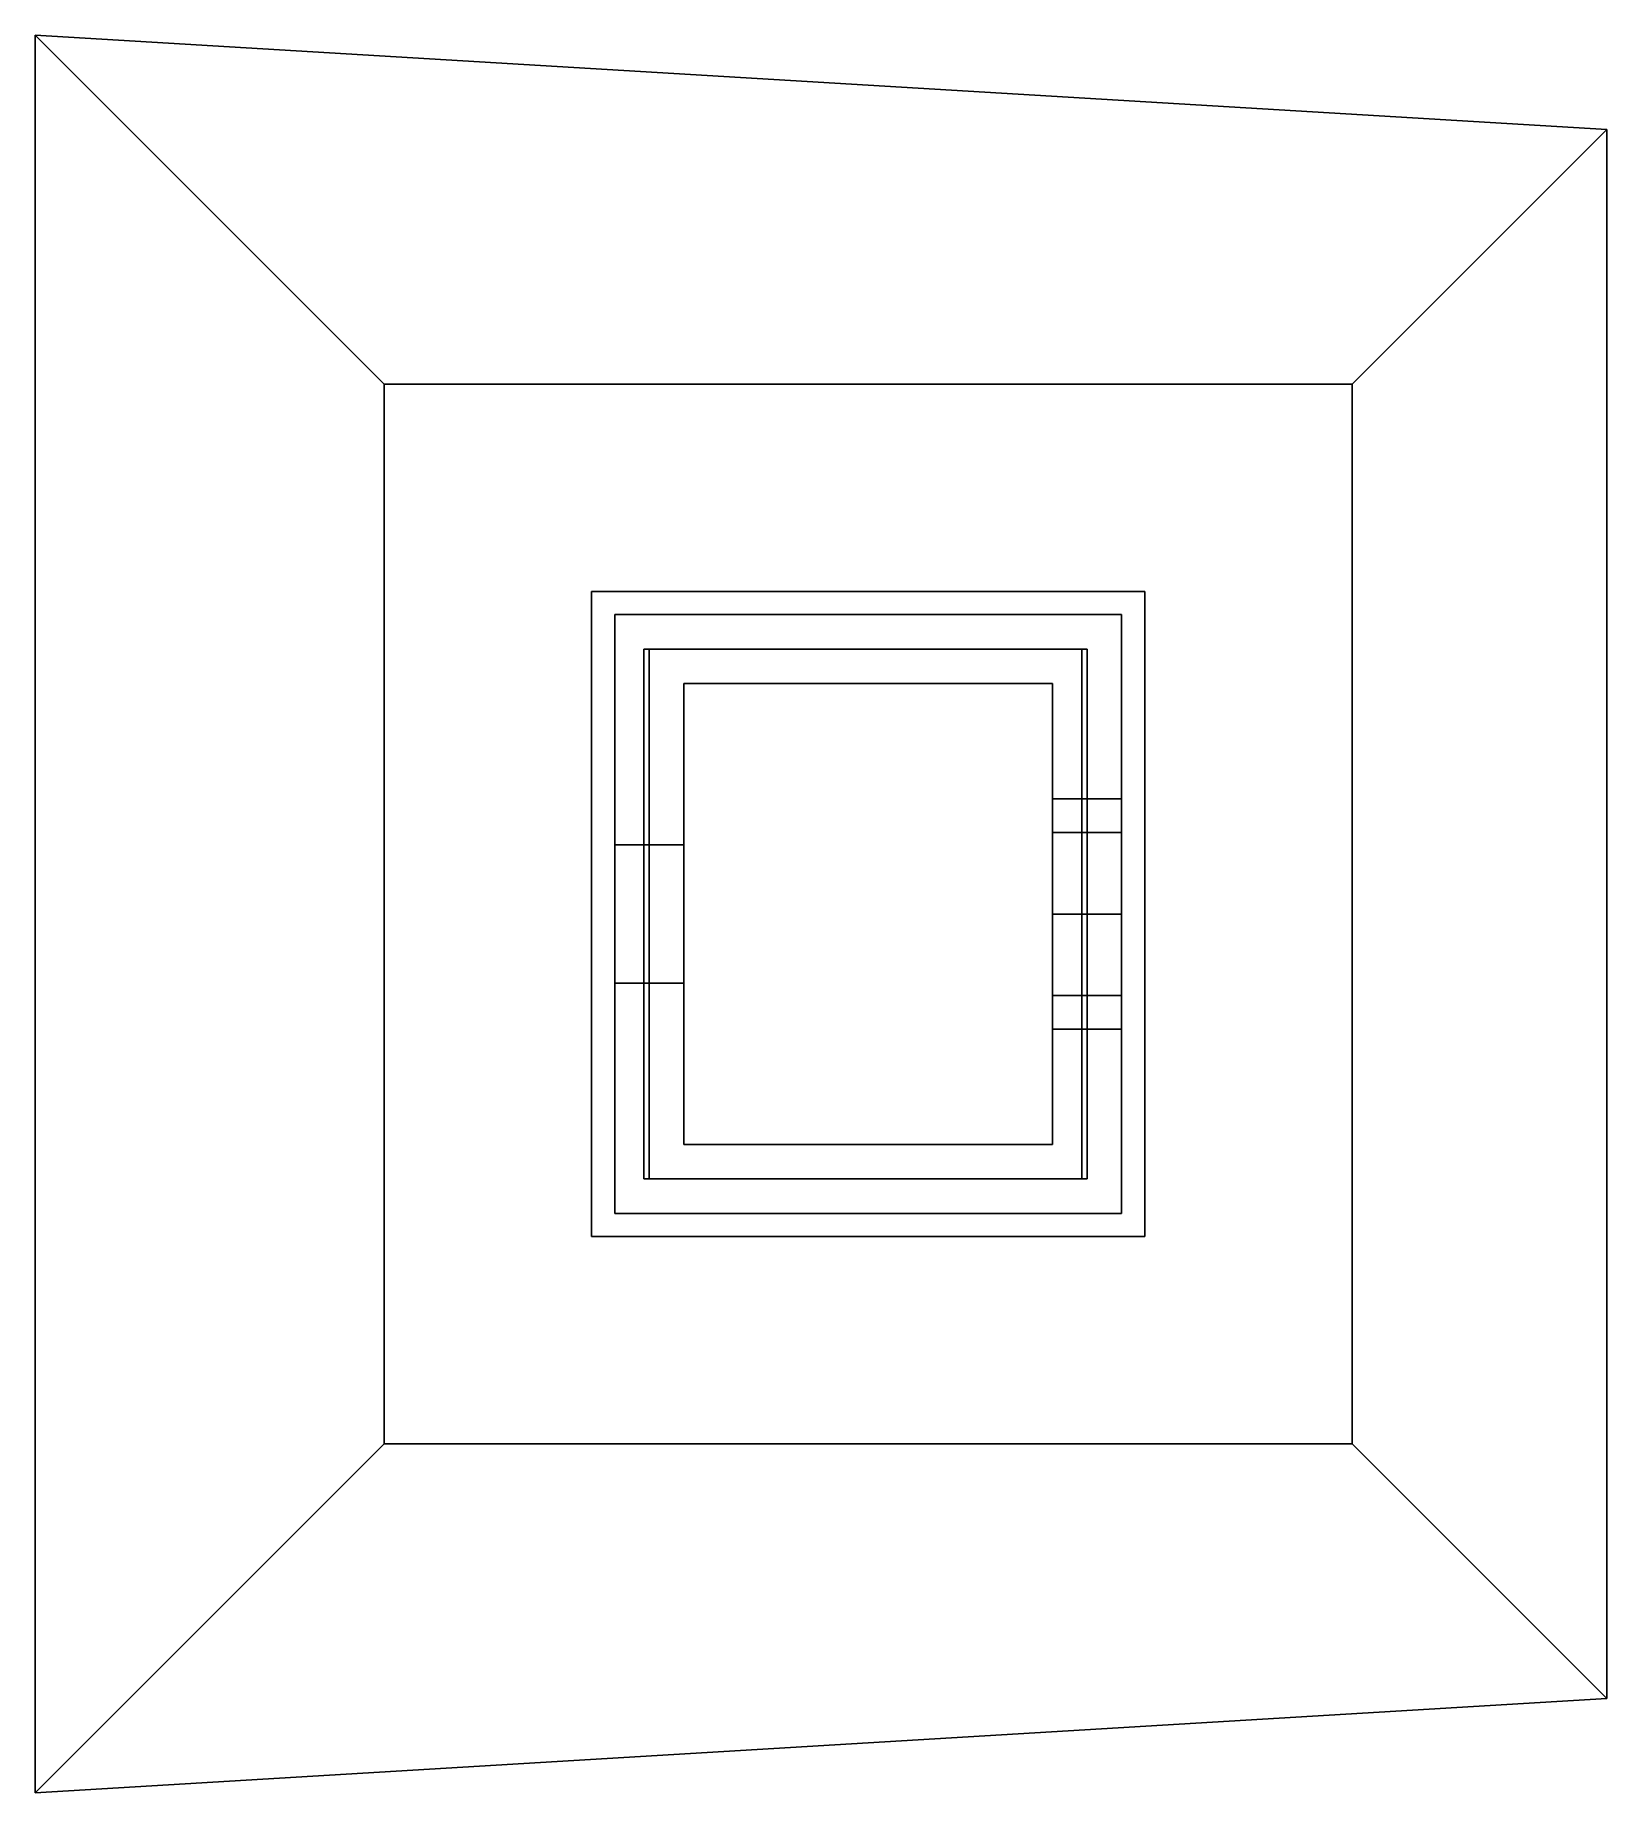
# Model space of a CAD drawing. Header units: millimetres. Extents: x -1807 to 1603, y -1907 to 1907.
import ezdxf

# ---------------------------------------------------------------- set-up
doc = ezdxf.new("R2010")
doc.units = ezdxf.units.MM
doc.linetypes.add('DASHED', pattern=[2, 2])
for name, color, linetype in [('MASU_BASE', 2, 'Continuous'), ('MASU_CONC', 7, 'Continuous'), ('MASU_EARTH', 3, 'Continuous'), ('MASU_GRAT', 4, 'Continuous'), ('MASU_KIRI', 6, 'Continuous')]:
    doc.layers.add(name, color=color, linetype=linetype)

msp = doc.modelspace()

# ---------------------------------------------------------------- linework, layer by layer
at = {"layer": 'MASU_BASE', "linetype": 'Continuous'}
for p, q in [((-600, -700), (-600, 700)), ((-600, -700, 100), (-600, 700, 100)), ((-600, 700), (600, 700)), ((-600, 700, 100), (600, 700, 100)), ((-600, 700), (-600, 700, 100)), ((600, 700), (600, -700)), ((600, 700, 100), (600, -700, 100)), ((600, 700), (600, 700, 100)), ((600, -700), (-600, -700)), ((600, -700, 100), (-600, -700, 100)), ((-600, -700), (-600, -700, 100)), ((600, -700), (600, -700, 100))]:
    msp.add_line(p, q, dxfattribs=at)
at = {"layer": 'MASU_CONC', "linetype": 'Continuous'}
for p, q in [((-550, -650, 100), (-550, 650, 100)), ((-550, -650, 1364), (-550, 650, 1364)), ((-550, 650, 100), (550, 650, 100)), ((-550, 650, 1364), (550, 650, 1232)), ((-550, 650, 100), (-550, 650, 1364)), ((550, 650, 100), (550, -650, 100)), ((550, 650, 1232), (550, -650, 1232)), ((550, 650, 100), (550, 650, 1232)), ((-400, -500, 250), (-400, 500, 250)), ((-400, -500, 1346), (-400, 500, 1346)), ((-400, 500, 250), (400, 500, 250)), ((-400, 500, 1346), (400, 500, 1250)), ((-400, 500, 250), (-400, 500, 1346)), ((400, 500, 250), (400, -500, 250)), ((400, 500, 1250), (400, -500, 1250)), ((400, 500, 250), (400, 500, 1250)), ((400, -500, 250), (-400, -500, 250)), ((400, -500, 1250), (-400, -500, 1346)), ((-400, -500, 250), (-400, -500, 1346)), ((400, -500, 250), (400, -500, 1250)), ((550, -650, 100), (-550, -650, 100)), ((550, -650, 1232), (-550, -650, 1364)), ((-550, -650, 100), (-550, -650, 1364)), ((550, -650, 100), (550, -650, 1232))]:
    msp.add_line(p, q, dxfattribs=at)
at = {"layer": 'MASU_EARTH', "linetype": 'DASHED'}
for p, q in [((-1807.4, -1907.4, 1514.9), (-1807.4, 1907.4, 1514.9)), ((-1807.4, 1907.4, 1514.9), (1602.8, 1702.8, 1105.7)), ((-1050, 1150), (-1807.4, 1907.4, 1514.9)), ((1050, 1150), (1602.8, 1702.8, 1105.7)), ((1602.8, 1702.8, 1105.7), (1602.8, -1702.8, 1105.7)), ((-1050, -1150), (-1050, 1150)), ((-1050, 1150), (1050, 1150)), ((1050, 1150), (1050, -1150)), ((-1050, -1150), (-1807.4, -1907.4, 1514.9)), ((1050, -1150), (-1050, -1150)), ((1050, -1150), (1602.8, -1702.8, 1105.7)), ((1602.8, -1702.8, 1105.7), (-1807.4, -1907.4, 1514.9))]:
    msp.add_line(p, q, dxfattribs=at)
at = {"layer": 'MASU_GRAT', "linetype": 'Continuous'}
for p, q in [((-486.4, -575, 1260), (-486.4, 575, 1260)), ((-486.4, 575, 1260), (463.6, 575, 1146)), ((-486.4, 575, 1260), (-475, 575, 1355)), ((-475, -575, 1355), (-475, 575, 1355)), ((-475, 575, 1355), (475, 575, 1241)), ((463.6, 575, 1146), (463.6, -575, 1146)), ((463.6, 575, 1146), (475, 575, 1241)), ((475, 575, 1241), (475, -575, 1241)), ((463.6, -575, 1146), (-486.4, -575, 1260)), ((-486.4, -575, 1260), (-475, -575, 1355)), ((475, -575, 1241), (-475, -575, 1355)), ((463.6, -575, 1146), (475, -575, 1241))]:
    msp.add_line(p, q, dxfattribs=at)
at = {"layer": 'MASU_KIRI', "linetype": 'DASHED'}
for p, q in [((400, 250, 650), (400, 245.2, 698.8)), ((400, 245.2, 601.2), (400, 250, 650)), ((400, 250, 650), (550, 250, 650)), ((400, 245.2, 698.8), (400, 231, 745.7)), ((400, 231, 554.3), (400, 245.2, 601.2)), ((400, 231, 745.7), (400, 207.9, 788.9)), ((400, 207.9, 511.1), (400, 231, 554.3)), ((550, 250, 650), (550, 245.2, 698.8)), ((550, 245.2, 601.2), (550, 250, 650)), ((550, 245.2, 698.8), (550, 231, 745.7)), ((550, 231, 554.3), (550, 245.2, 601.2)), ((550, 231, 745.7), (550, 207.9, 788.9)), ((550, 207.9, 511.1), (550, 231, 554.3)), ((400, 207.9, 788.9), (400, 176.8, 826.8)), ((400, 176.8, 473.2), (400, 207.9, 511.1)), ((550, 207.9, 788.9), (550, 176.8, 826.8)), ((550, 176.8, 473.2), (550, 207.9, 511.1)), ((400, 176.8, 826.8), (400, 138.9, 857.9)), ((400, 138.9, 442.1), (400, 176.8, 473.2)), ((400, 176.8, 826.8), (550, 176.8, 826.8)), ((400, 176.8, 473.2), (550, 176.8, 473.2)), ((550, 176.8, 826.8), (550, 138.9, 857.9)), ((550, 138.9, 442.1), (550, 176.8, 473.2)), ((-550, -150, 864), (-550, 150, 864)), ((-550, 150, 864), (-550, 150, 1164)), ((-550, 150, 1164), (-550, -150, 1164)), ((-400, 150, 864), (-550, 150, 864)), ((-400, 150, 1164), (-550, 150, 1164)), ((-400, -150, 864), (-400, 150, 864)), ((-400, 150, 864), (-400, 150, 1164)), ((-400, 150, 1164), (-400, -150, 1164)), ((400, 138.9, 857.9), (400, 95.7, 881)), ((400, 95.7, 419), (400, 138.9, 442.1)), ((550, 138.9, 857.9), (550, 95.7, 881)), ((550, 95.7, 419), (550, 138.9, 442.1)), ((400, 95.7, 881), (400, 48.8, 895.2)), ((400, 48.8, 404.8), (400, 95.7, 419)), ((550, 95.7, 881), (550, 48.8, 895.2)), ((550, 48.8, 404.8), (550, 95.7, 419)), ((400, 48.8, 895.2), (400, 0, 900)), ((400, 0, 400), (400, 48.8, 404.8)), ((550, 48.8, 895.2), (550, 0, 900)), ((550, 0, 400), (550, 48.8, 404.8)), ((400, 0, 900), (400, -48.8, 895.2)), ((400, 0, 900), (550, 0, 900)), ((550, 0, 900), (550, -48.8, 895.2)), ((400, -48.8, 404.8), (400, 0, 400)), ((400, 0, 400), (550, 0, 400)), ((550, -48.8, 404.8), (550, 0, 400)), ((400, -48.8, 895.2), (400, -95.7, 881)), ((400, -95.7, 419), (400, -48.8, 404.8)), ((550, -48.8, 895.2), (550, -95.7, 881)), ((550, -95.7, 419), (550, -48.8, 404.8)), ((400, -95.7, 881), (400, -138.9, 857.9)), ((400, -138.9, 442.1), (400, -95.7, 419)), ((550, -95.7, 881), (550, -138.9, 857.9)), ((550, -138.9, 442.1), (550, -95.7, 419)), ((-550, -150, 1164), (-550, -150, 864)), ((-400, -150, 864), (-550, -150, 864)), ((-400, -150, 1164), (-550, -150, 1164)), ((-400, -150, 1164), (-400, -150, 864)), ((400, -138.9, 857.9), (400, -176.8, 826.8)), ((400, -176.8, 473.2), (400, -138.9, 442.1)), ((550, -138.9, 857.9), (550, -176.8, 826.8)), ((550, -176.8, 473.2), (550, -138.9, 442.1)), ((400, -176.8, 826.8), (400, -207.9, 788.9)), ((400, -207.9, 511.1), (400, -176.8, 473.2)), ((400, -176.8, 826.8), (550, -176.8, 826.8)), ((400, -176.8, 473.2), (550, -176.8, 473.2)), ((550, -176.8, 826.8), (550, -207.9, 788.9)), ((550, -207.9, 511.1), (550, -176.8, 473.2)), ((400, -207.9, 788.9), (400, -231, 745.7)), ((400, -231, 554.3), (400, -207.9, 511.1)), ((550, -207.9, 788.9), (550, -231, 745.7)), ((550, -231, 554.3), (550, -207.9, 511.1)), ((400, -231, 745.7), (400, -245.2, 698.8)), ((400, -245.2, 601.2), (400, -231, 554.3)), ((400, -245.2, 698.8), (400, -250, 650)), ((400, -250, 650), (400, -245.2, 601.2)), ((400, -250, 650), (550, -250, 650)), ((550, -231, 745.7), (550, -245.2, 698.8)), ((550, -245.2, 601.2), (550, -231, 554.3)), ((550, -245.2, 698.8), (550, -250, 650)), ((550, -250, 650), (550, -245.2, 601.2))]:
    msp.add_line(p, q, dxfattribs=at)

doc.saveas('drawing.dxf')
